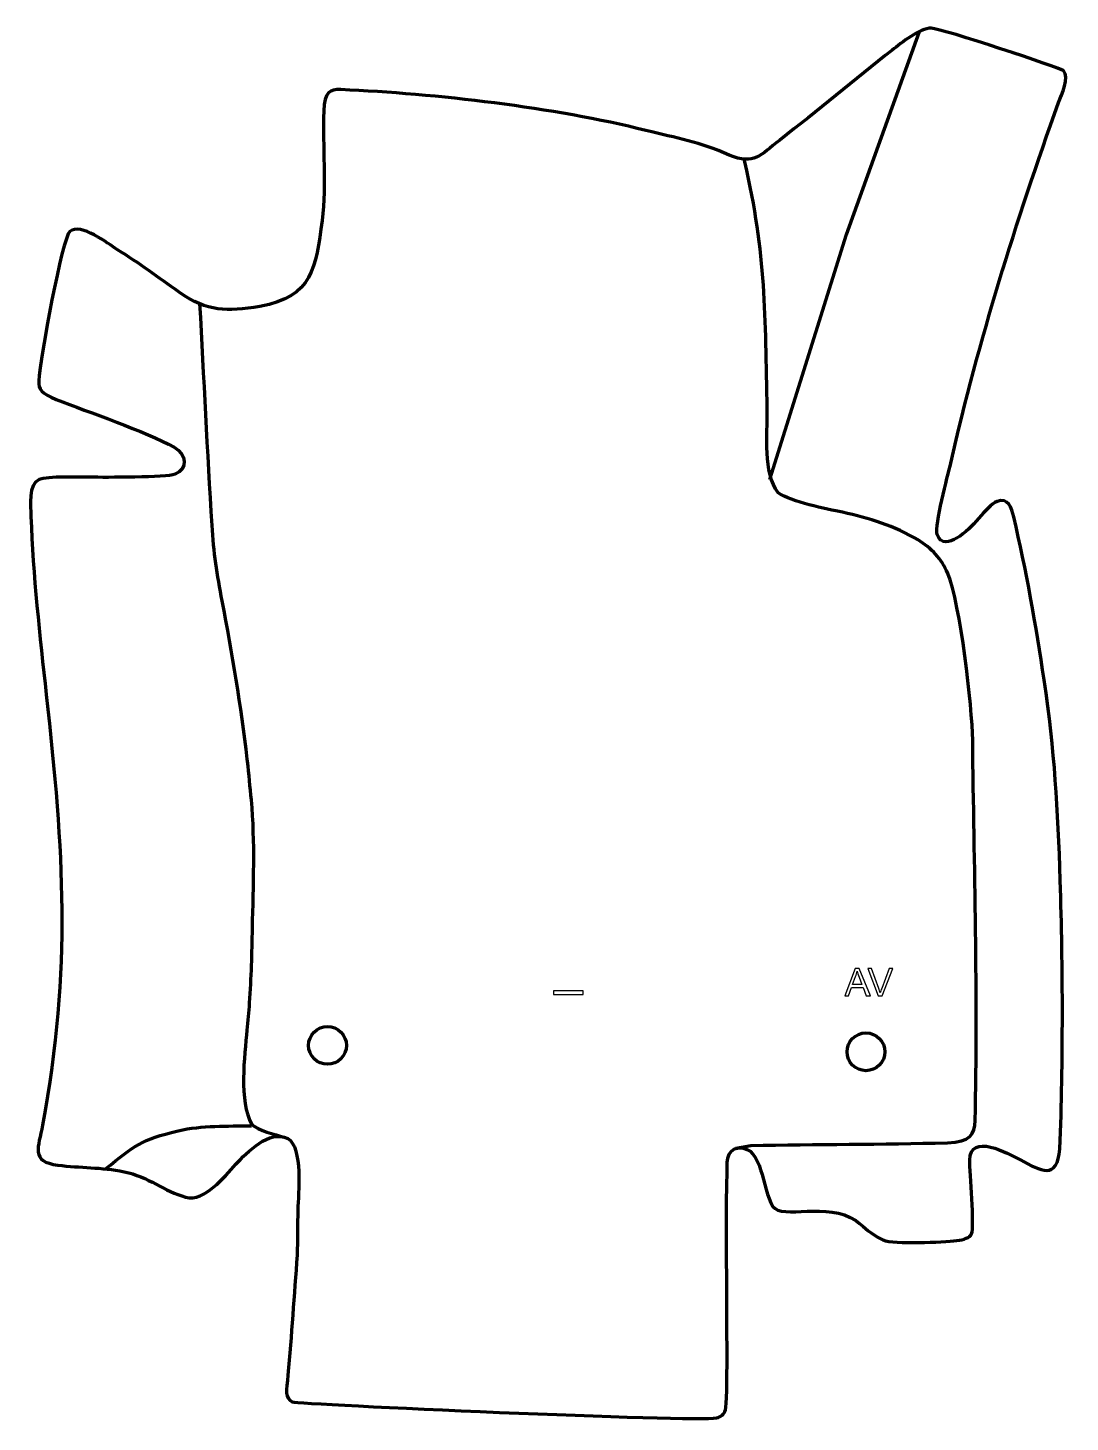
# Model space of a CAD drawing. Header units: millimetres. Extents: x 960 to 1649, y 11 to 933.
import ezdxf

# ---------------------------------------------------------------- set-up
doc = ezdxf.new("R2010")
doc.units = ezdxf.units.MM
doc.header["$MEASUREMENT"] = 0
doc.layers.add('layer 2', color=7, linetype='Continuous')
doc.layers.add('layer 3', color=7, linetype='Continuous')

msp = doc.modelspace()

# ---------------------------------------------------------------- linework, layer by layer
at = {"layer": 'layer 2', "color": 142, "lineweight": 200}
for centre in [(1157.7824, 260.3754), (1513.9119, 256.142)]:
    msp.add_ellipse(centre, major_axis=(0, 12.5), ratio=1, dxfattribs=at)
at = {"layer": 'layer 2', "color": 142, "lineweight": 158}
for points, knots in [([(1450.2811, 634.5625), (1450.2811, 634.5625), (1501.1349, 796.6216), (1501.1349, 796.6216), (1501.1349, 796.6216), (1501.1349, 796.6216), (1549.2255, 930.8555), (1549.2255, 930.8555)], [0, 0, 0, 0, 0.33333333, 0.33333333, 0.33333333, 0.33333333, 1, 1, 1, 1]), ([(1427.9571, 192.3224), (1427.9571, 192.3224), (1437.8461, 194.2957), (1437.8461, 194.2957), (1437.8461, 194.2957), (1481.063, 194.9013), (1524.6984, 194.9101), (1567.8504, 196.0295), (1567.8504, 196.0295), (1583.097, 196.425), (1585.9191, 201.4849), (1586.1366, 210.639), (1586.1366, 210.639), (1588.0718, 292.1005), (1585.4682, 380.2124), (1584.5016, 462.2093), (1584.5016, 462.2093), (1584.236, 484.3182), (1576.4206, 552.1712), (1568.0749, 572.5606), (1568.0749, 572.5606), (1563.8754, 582.2545), (1557.2715, 589.0624), (1548.439, 594.6651), (1548.439, 594.6651), (1532.9325, 603.7533), (1515.9695, 609.2666), (1498.4801, 612.9349), (1498.4801, 612.9349), (1487.6452, 615.2074), (1464.6087, 619.7142), (1455.9265, 625.771), (1455.9265, 625.771), (1445.6276, 639.0035), (1448.9318, 664.2125), (1448.5994, 680.5997), (1448.5994, 680.5997), (1447.277, 743.5022), (1448.0753, 783.2244), (1433.8115, 844.6532), (1433.8115, 844.6532), (1433.8115, 844.6532), (1433.4056, 846.4235), (1433.4056, 846.4235)], [0, 0, 0, 0, 0.08333333, 0.08333333, 0.08333333, 0.08333333, 0.16666667, 0.16666667, 0.16666667, 0.16666667, 0.25, 0.25, 0.25, 0.25, 0.33333333, 0.33333333, 0.33333333, 0.33333333, 0.41666667, 0.41666667, 0.41666667, 0.41666667, 0.5, 0.5, 0.5, 0.5, 0.58333333, 0.58333333, 0.58333333, 0.58333333, 0.66666667, 0.66666667, 0.66666667, 0.66666667, 0.75, 0.75, 0.75, 0.75, 0.83333333, 0.83333333, 0.83333333, 0.83333333, 1, 1, 1, 1]), ([(1073.1966, 750.8757), (1075.9186, 702.0369), (1078.2453, 653.07), (1081.2008, 604.2635), (1081.2008, 604.2635), (1082.2557, 586.8423), (1084.685, 571.4017), (1087.9099, 554.3033), (1087.9099, 554.3033), (1094.4911, 519.5505), (1100.5313, 484.9245), (1104.5204, 449.7601), (1104.5204, 449.7601), (1104.5204, 449.7601), (1104.6876, 448.2584), (1104.6876, 448.2584), (1104.6876, 448.2584), (1105.5948, 439.7671), (1106.4199, 431.2702), (1107.2137, 422.7677), (1107.2137, 422.7677), (1109.8336, 394.6149), (1108.4707, 366.1996), (1107.9605, 337.9774), (1107.9605, 337.9774), (1107.6716, 321.416), (1107.2098, 304.9729), (1106.0791, 288.4419), (1106.0791, 288.4419), (1105.6489, 282.4235), (1105.1317, 276.4342), (1104.5368, 270.43), (1104.5368, 270.43), (1102.7984, 253.6869), (1099.2377, 223.1538), (1107.6023, 208.2273), (1107.6023, 208.2273), (1112.2024, 203.9174), (1122.8917, 201.4082), (1129.0326, 199.7977)], [0, 0, 0, 0, 0.09090909, 0.09090909, 0.09090909, 0.09090909, 0.18181818, 0.18181818, 0.18181818, 0.18181818, 0.27272727, 0.27272727, 0.27272727, 0.27272727, 0.36363636, 0.36363636, 0.36363636, 0.36363636, 0.45454545, 0.45454545, 0.45454545, 0.45454545, 0.54545455, 0.54545455, 0.54545455, 0.54545455, 0.63636364, 0.63636364, 0.63636364, 0.63636364, 0.72727273, 0.72727273, 0.72727273, 0.72727273, 0.81818182, 0.81818182, 0.81818182, 0.81818182, 1, 1, 1, 1]), ([(1011.0331, 178.6981), (1030.095, 194.1386), (1034.4601, 197.9723), (1059.0991, 203.8934), (1059.0991, 203.8934), (1074.9771, 207.7091), (1091.3834, 206.8206), (1107.5799, 207.2605)], [0, 0, 0, 0, 0.33333333, 0.33333333, 0.33333333, 0.33333333, 1, 1, 1, 1])]:
    msp.add_open_spline(points, degree=3, knots=knots, dxfattribs=at)
at = {"layer": 'layer 2', "color": 142}
for points, knots in [([(1499.8549, 293.0849), (1499.8549, 293.0849), (1506.8314, 311.2713), (1506.8314, 311.2713), (1506.8314, 311.2713), (1506.8314, 311.2713), (1509.4773, 311.2713), (1509.4773, 311.2713), (1509.4773, 311.2713), (1509.4773, 311.2713), (1516.8814, 293.0849), (1516.8814, 293.0849), (1516.8814, 293.0849), (1516.8814, 293.0849), (1514.1424, 293.0849), (1514.1424, 293.0849), (1514.1424, 293.0849), (1514.1424, 293.0849), (1512.0384, 298.5967), (1512.0384, 298.5967), (1512.0384, 298.5967), (1512.0384, 298.5967), (1504.3803, 298.5967), (1504.3803, 298.5967), (1504.3803, 298.5967), (1504.3803, 298.5967), (1502.4076, 293.0849), (1502.4076, 293.0849), (1502.4076, 293.0849), (1502.4076, 293.0849), (1499.8549, 293.0849), (1499.8549, 293.0849)], [0, 0, 0, 0, 0.11111111, 0.11111111, 0.11111111, 0.11111111, 0.22222222, 0.22222222, 0.22222222, 0.22222222, 0.33333333, 0.33333333, 0.33333333, 0.33333333, 0.44444444, 0.44444444, 0.44444444, 0.44444444, 0.55555556, 0.55555556, 0.55555556, 0.55555556, 0.66666667, 0.66666667, 0.66666667, 0.66666667, 0.77777778, 0.77777778, 0.77777778, 0.77777778, 1, 1, 1, 1]), ([(1505.0873, 300.5525), (1505.0873, 300.5525), (1511.2849, 300.5525), (1511.2849, 300.5525), (1511.2849, 300.5525), (1511.2849, 300.5525), (1509.3884, 305.5944), (1509.3884, 305.5944), (1509.3884, 305.5944), (1508.8169, 307.1269), (1508.3851, 308.3926), (1508.0845, 309.3917), (1508.0845, 309.3917), (1507.8347, 308.2064), (1507.5003, 307.0422), (1507.0812, 305.8907), (1507.0812, 305.8907), (1507.0812, 305.8907), (1505.0873, 300.5525), (1505.0873, 300.5525)], [0, 0, 0, 0, 0.16666667, 0.16666667, 0.16666667, 0.16666667, 0.33333333, 0.33333333, 0.33333333, 0.33333333, 0.5, 0.5, 0.5, 0.5, 0.66666667, 0.66666667, 0.66666667, 0.66666667, 1, 1, 1, 1]), ([(1522.0884, 293.0849), (1522.0884, 293.0849), (1515.0611, 311.2713), (1515.0611, 311.2713), (1515.0611, 311.2713), (1515.0611, 311.2713), (1517.6688, 311.2713), (1517.6688, 311.2713), (1517.6688, 311.2713), (1517.6688, 311.2713), (1522.3932, 298.0548), (1522.3932, 298.0548), (1522.3932, 298.0548), (1522.77, 296.9965), (1523.0917, 296.0059), (1523.3457, 295.0788), (1523.3457, 295.0788), (1523.6251, 296.0736), (1523.9511, 297.0642), (1524.3236, 298.0548), (1524.3236, 298.0548), (1524.3236, 298.0548), (1529.2258, 311.2713), (1529.2258, 311.2713), (1529.2258, 311.2713), (1529.2258, 311.2713), (1531.6811, 311.2713), (1531.6811, 311.2713), (1531.6811, 311.2713), (1531.6811, 311.2713), (1524.5903, 293.0849), (1524.5903, 293.0849), (1524.5903, 293.0849), (1524.5903, 293.0849), (1522.0884, 293.0849), (1522.0884, 293.0849)], [0, 0, 0, 0, 0.1, 0.1, 0.1, 0.1, 0.2, 0.2, 0.2, 0.2, 0.3, 0.3, 0.3, 0.3, 0.4, 0.4, 0.4, 0.4, 0.5, 0.5, 0.5, 0.5, 0.6, 0.6, 0.6, 0.6, 0.7, 0.7, 0.7, 0.7, 0.8, 0.8, 0.8, 0.8, 1, 1, 1, 1]), ([(1307.2713, 294.048), (1307.2713, 294.048), (1307.2713, 296.5528), (1307.2713, 296.5528), (1307.2713, 296.5528), (1307.2713, 296.5528), (1326.8505, 296.5528), (1326.8505, 296.5528), (1326.8505, 296.5528), (1326.8505, 296.5528), (1326.8505, 294.048), (1326.8505, 294.048), (1326.8505, 294.048), (1326.8505, 294.048), (1307.2713, 294.048), (1307.2713, 294.048)], [0, 0, 0, 0, 0.2, 0.2, 0.2, 0.2, 0.4, 0.4, 0.4, 0.4, 0.6, 0.6, 0.6, 0.6, 1, 1, 1, 1])]:
    msp.add_open_spline(points, degree=3, knots=knots, dxfattribs=at)
at = {"layer": 'layer 3', "color": 242, "lineweight": 158}
msp.add_open_spline([(1137.7452, 121.6691), (1137.8775, 131.7012), (1138.0098, 141.7334), (1138.1421, 151.7655), (1138.1421, 151.7655), (1138.4618, 162.3475), (1141.6274, 192.9349), (1131.4532, 198.867), (1131.4532, 198.867), (1119.2191, 204.977), (1104.8234, 189.6699), (1097.1388, 181.7702), (1097.1388, 181.7702), (1089.2904, 173.5491), (1076.8773, 156.674), (1063.9484, 160.0644), (1063.9484, 160.0644), (1050.1677, 163.6783), (1039.0643, 173.6604), (1023.4079, 176.8817), (1023.4079, 176.8817), (1007.8958, 179.9403), (994.5029, 179.3272), (979.4544, 181.2058), (979.4544, 181.2058), (960.9958, 183.5102), (966.6173, 193.1667), (969.3271, 207.6267), (969.3271, 207.6267), (988.4425, 312.0557), (983.2951, 388.2834), (971.7541, 492.471), (971.7541, 492.471), (967.5214, 530.6809), (962.9811, 571.7575), (961.6455, 610.0696), (961.6455, 610.0696), (961.3972, 617.1906), (959.623, 631.2553), (967.0816, 634.6807), (967.0816, 634.6807), (971.8888, 636.8885), (994.6602, 636.0409), (1001.1399, 636.0568), (1001.1399, 636.0568), (1010.1765, 636.0713), (1051.5237, 635.72), (1056.9735, 638.0615), (1056.9735, 638.0615), (1065.6445, 641.7869), (1064.6957, 651.2214), (1056.331, 655.8987), (1056.331, 655.8987), (1037.1137, 666.6443), (999.9415, 679.2025), (978.3852, 687.5078), (978.3852, 687.5078), (968.5926, 691.4807), (966.4084, 694.4426), (966.7979, 699.7935), (966.7979, 699.7935), (967.9446, 715.5424), (982.1803, 794.1978), (987.4179, 798.6594), (987.4179, 798.6594), (994.5341, 804.7213), (1012.4494, 790.6377), (1018.9941, 786.5354), (1018.9941, 786.5354), (1033.4707, 777.4511), (1045.8319, 768.5214), (1059.5896, 758.515), (1059.5896, 758.515), (1079.0654, 745.1872), (1090.4823, 745.8661), (1113.0989, 748.9527), (1113.0989, 748.9527), (1148.2508, 755.635), (1149.8394, 774.59), (1154.2216, 805.8801), (1154.2216, 805.8801), (1157.1255, 831.0659), (1154.4709, 853.6359), (1155.3076, 878.3375), (1155.3076, 878.3375), (1156.0049, 890.906), (1159.1327, 892.795), (1166.5783, 892.4682), (1166.5783, 892.4682), (1229.4629, 889.7095), (1307.657, 880.66), (1368.43, 865.3956), (1368.43, 865.3956), (1388.8961, 860.3786), (1403.8361, 857.9003), (1423.5402, 849.1569), (1423.5402, 849.1569), (1439.9521, 842.2876), (1443.9561, 848.989), (1456.8995, 859.0578), (1456.8995, 859.0578), (1481.9834, 878.628), (1506.3684, 899.0806), (1531.3621, 918.6404), (1531.3621, 918.6404), (1537.2626, 923.2582), (1549.5792, 933.2713), (1557.1295, 933.0716), (1557.1295, 933.0716), (1564.2678, 932.8829), (1642.951, 906.4867), (1644.5117, 904.9947), (1644.5117, 904.9947), (1648.9523, 900.7497), (1643.1415, 889.0149), (1641.2873, 883.8534), (1641.2873, 883.8534), (1612.9248, 804.3749), (1588.8137, 727.7336), (1569.9606, 645.3698), (1569.9606, 645.3698), (1567.9897, 636.7594), (1559.2908, 604.5561), (1561.0067, 598.158), (1561.0067, 598.158), (1563.526, 591.238), (1569.0789, 593.0296), (1574.3081, 596.0338), (1574.3081, 596.0338), (1584.6796, 601.9923), (1592.9842, 616.5873), (1600.621, 620.1711), (1600.621, 620.1711), (1607.9622, 622.8447), (1610.1632, 615.8404), (1611.6418, 609.9455), (1611.6418, 609.9455), (1619.9501, 575.2839), (1626.462, 537.4255), (1631.7869, 502.1228), (1631.7869, 502.1228), (1638.8268, 454.8217), (1640.8757, 416.922), (1642.4518, 369.5123), (1642.4518, 369.5123), (1644.2545, 310.9469), (1644.4011, 250.5625), (1642.222, 192.0161), (1642.222, 192.0161), (1640.3735, 171.0062), (1629.5661, 177.3433), (1616.0567, 184.6344), (1616.0567, 184.6344), (1607.8258, 189.0786), (1582.8524, 202.9162), (1582.5338, 184.492), (1582.5338, 184.492), (1582.7116, 176.2854), (1585.7595, 140.4338), (1583.8357, 135.8546), (1583.8357, 135.8546), (1582.7151, 133.1872), (1578.7445, 131.9202), (1574.0431, 131.328), (1574.0431, 131.328), (1564.6942, 130.3391), (1532.6625, 128.5486), (1525.1793, 131.7636), (1525.1793, 131.7636), (1515.8417, 136.2994), (1514.6103, 139.0711), (1507.2533, 144.5311), (1507.2533, 144.5311), (1488.3064, 157.427), (1458.6481, 144.8901), (1452.3172, 153.946), (1452.3172, 153.946), (1444.6501, 166.0173), (1446.0165, 193.3167), (1429.8989, 192.6116), (1429.8989, 192.6116), (1420.8966, 192.2178), (1422.1802, 180.8664), (1422.0284, 174.6053), (1422.0284, 174.6053), (1421.4377, 148.5086), (1421.8268, 121.6115), (1421.8366, 95.435), (1421.8366, 95.435), (1421.8438, 84.5987), (1422.6181, 25.0684), (1421.0515, 19.3891), (1421.0515, 19.3891), (1420.1889, 16.2621), (1417.9408, 14.7446), (1415.1273, 14.1297), (1415.1273, 14.1297), (1401.9938, 11.2592), (1138.7523, 22.9367), (1134.5146, 24.7482), (1134.5146, 24.7482), (1129.2429, 27.0016), (1130.7224, 32.0036), (1131.6455, 42.3401), (1131.6455, 42.3401), (1133.9975, 68.6758), (1135.725, 95.2826), (1137.7452, 121.6691)], degree=3, knots=[0, 0, 0, 0, 0.01886792, 0.01886792, 0.01886792, 0.01886792, 0.03773585, 0.03773585, 0.03773585, 0.03773585, 0.05660377, 0.05660377, 0.05660377, 0.05660377, 0.0754717, 0.0754717, 0.0754717, 0.0754717, 0.09433962, 0.09433962, 0.09433962, 0.09433962, 0.11320755, 0.11320755, 0.11320755, 0.11320755, 0.13207547, 0.13207547, 0.13207547, 0.13207547, 0.1509434, 0.1509434, 0.1509434, 0.1509434, 0.16981132, 0.16981132, 0.16981132, 0.16981132, 0.18867925, 0.18867925, 0.18867925, 0.18867925, 0.20754717, 0.20754717, 0.20754717, 0.20754717, 0.22641509, 0.22641509, 0.22641509, 0.22641509, 0.24528302, 0.24528302, 0.24528302, 0.24528302, 0.26415094, 0.26415094, 0.26415094, 0.26415094, 0.28301887, 0.28301887, 0.28301887, 0.28301887, 0.30188679, 0.30188679, 0.30188679, 0.30188679, 0.32075472, 0.32075472, 0.32075472, 0.32075472, 0.33962264, 0.33962264, 0.33962264, 0.33962264, 0.35849057, 0.35849057, 0.35849057, 0.35849057, 0.37735849, 0.37735849, 0.37735849, 0.37735849, 0.39622642, 0.39622642, 0.39622642, 0.39622642, 0.41509434, 0.41509434, 0.41509434, 0.41509434, 0.43396226, 0.43396226, 0.43396226, 0.43396226, 0.45283019, 0.45283019, 0.45283019, 0.45283019, 0.47169811, 0.47169811, 0.47169811, 0.47169811, 0.49056604, 0.49056604, 0.49056604, 0.49056604, 0.50943396, 0.50943396, 0.50943396, 0.50943396, 0.52830189, 0.52830189, 0.52830189, 0.52830189, 0.54716981, 0.54716981, 0.54716981, 0.54716981, 0.56603774, 0.56603774, 0.56603774, 0.56603774, 0.58490566, 0.58490566, 0.58490566, 0.58490566, 0.60377358, 0.60377358, 0.60377358, 0.60377358, 0.62264151, 0.62264151, 0.62264151, 0.62264151, 0.64150943, 0.64150943, 0.64150943, 0.64150943, 0.66037736, 0.66037736, 0.66037736, 0.66037736, 0.67924528, 0.67924528, 0.67924528, 0.67924528, 0.69811321, 0.69811321, 0.69811321, 0.69811321, 0.71698113, 0.71698113, 0.71698113, 0.71698113, 0.73584906, 0.73584906, 0.73584906, 0.73584906, 0.75471698, 0.75471698, 0.75471698, 0.75471698, 0.77358491, 0.77358491, 0.77358491, 0.77358491, 0.79245283, 0.79245283, 0.79245283, 0.79245283, 0.81132075, 0.81132075, 0.81132075, 0.81132075, 0.83018868, 0.83018868, 0.83018868, 0.83018868, 0.8490566, 0.8490566, 0.8490566, 0.8490566, 0.86792453, 0.86792453, 0.86792453, 0.86792453, 0.88679245, 0.88679245, 0.88679245, 0.88679245, 0.90566038, 0.90566038, 0.90566038, 0.90566038, 0.9245283, 0.9245283, 0.9245283, 0.9245283, 0.94339623, 0.94339623, 0.94339623, 0.94339623, 0.96226415, 0.96226415, 0.96226415, 0.96226415, 1, 1, 1, 1], dxfattribs=at)

doc.saveas('drawing.dxf')
